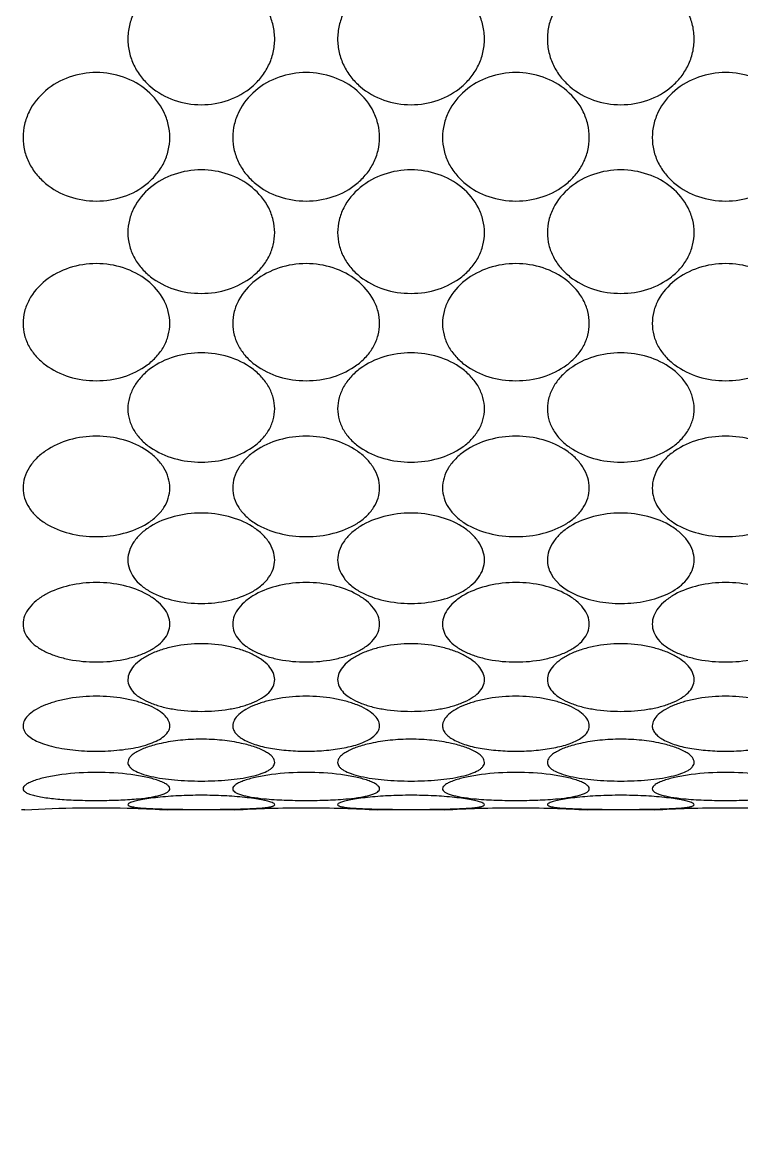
# Model space of a CAD drawing. Header units: inches. Extents: x 50354 to 53215, y -7830 to -6529.
# Drawn here: x 52530.448 to 52530.826, y -6815.74 to -6815.154 of the extents above; entities that cross this region are included whole.
import ezdxf

# ---------------------------------------------------------------- set-up
doc = ezdxf.new("R2010")
doc.units = ezdxf.units.IN
doc.header["$MEASUREMENT"] = 0
doc.layers.add('A-ST-02 HATCH', color=7, linetype='Continuous')
doc.layers.add('XR_ID 1F_FUR$0$A-SANI-FIX', color=134, linetype='Continuous')

# ---------------------------------------------------------------- blocks, each defined once
blk = doc.blocks.new('XR_ID 1F_FUR$0$XR_1F FURN$0$A$C698E198A')
at = {"linetype": 'Continuous'}
for p, q in [((-12.998, -34.435), (-13, -34.46)), ((-13, -34.46), (-13, -35.3)), ((-13, -35.3), (-12.998, -35.325)), ((-12.998, -37.235), (-13, -37.26)), ((-13, -37.26), (-13, -38.1)), ((-13, -38.1), (-12.998, -38.125)), ((-12.998, -40.035), (-13, -40.06)), ((-13, -40.06), (-13, -40.9)), ((-13, -40.9), (-12.998, -40.925)), ((-12.998, -42.835), (-13, -42.86)), ((-13, -42.86), (-13, -42.88))]:
    blk.add_line(p, q, dxfattribs=at)
for centre, radius, start, end in [((-28.273, -33.48), 15.304, 358.1361, 1.8696), ((-28.314, -33.479), 15.345, 356.4273, 358.1366), ((-28.325, -36.282), 15.357, 1.8698, 3.572), ((-28.273, -36.28), 15.304, 358.1361, 1.8696), ((-28.314, -36.279), 15.345, 356.4273, 358.1366), ((-28.325, -39.082), 15.357, 1.8698, 3.572), ((-28.273, -39.08), 15.304, 358.1361, 1.8696), ((-28.314, -39.079), 15.345, 356.4273, 358.1366), ((-28.325, -41.882), 15.357, 1.8698, 3.572), ((-28.28, -41.88), 15.311, 356.4244, 1.8692)]:
    blk.add_arc(centre, radius, start, end, dxfattribs=at)
for points, knots in [([(-11.876, -32.5), (-11.85, -32.5), (-11.792, -32.518), (-11.718, -32.583), (-11.65, -32.68), (-11.591, -32.806), (-11.543, -32.954), (-11.494, -33.18), (-11.471, -33.48), (-11.494, -33.78), (-11.543, -34.006), (-11.591, -34.154), (-11.65, -34.28), (-11.718, -34.377), (-11.792, -34.442), (-11.85, -34.46), (-11.876, -34.46)], [0, 0, 0, 0, 0.034965, 0.077478, 0.129946, 0.191999, 0.262052, 0.338123, 0.499998, 0.661873, 0.737945, 0.808, 0.870054, 0.922523, 0.965035, 1, 1, 1, 1]), ([(-10.517, -34.46), (-10.553, -34.46), (-10.629, -34.445), (-10.731, -34.381), (-10.819, -34.282), (-10.893, -34.156), (-10.95, -34.006), (-11.007, -33.781), (-11.033, -33.48), (-11.007, -33.179), (-10.95, -32.954), (-10.893, -32.804), (-10.819, -32.678), (-10.731, -32.579), (-10.629, -32.515), (-10.553, -32.5), (-10.517, -32.5)], [0, 0, 0, 0, 0.045372, 0.093928, 0.148271, 0.20922, 0.276239, 0.348114, 0.500002, 0.65189, 0.723764, 0.790783, 0.851731, 0.906073, 0.954628, 1, 1, 1, 1]), ([(-10.517, -32.5), (-10.48, -32.5), (-10.402, -32.516), (-10.295, -32.579), (-10.199, -32.677), (-10.084, -32.852), (-9.987, -33.123), (-9.948, -33.479), (-9.987, -33.836), (-10.083, -34.108), (-10.198, -34.283), (-10.295, -34.381), (-10.402, -34.444), (-10.48, -34.46), (-10.517, -34.46)], [0, 0, 0, 0, 0.045325, 0.094979, 0.15068, 0.212543, 0.350671, 0.499755, 0.648875, 0.787118, 0.849076, 0.904873, 0.954631, 1, 1, 1, 1]), ([(-8.699, -34.46), (-8.744, -34.46), (-8.838, -34.446), (-8.967, -34.383), (-9.082, -34.285), (-9.213, -34.112), (-9.321, -33.838), (-9.363, -33.48), (-9.321, -33.122), (-9.213, -32.848), (-9.082, -32.675), (-8.967, -32.577), (-8.838, -32.514), (-8.744, -32.5), (-8.699, -32.5)], [0, 0, 0, 0, 0.053016, 0.107462, 0.164933, 0.226177, 0.358763, 0.499998, 0.641234, 0.773822, 0.835067, 0.892538, 0.946984, 1, 1, 1, 1]), ([(-8.699, -32.5), (-8.652, -32.5), (-8.557, -32.515), (-8.423, -32.577), (-8.302, -32.674), (-8.16, -32.847), (-8.039, -33.119), (-7.991, -33.48), (-8.039, -33.841), (-8.16, -34.113), (-8.302, -34.286), (-8.423, -34.383), (-8.557, -34.445), (-8.652, -34.46), (-8.699, -34.46)], [0, 0, 0, 0, 0.05273, 0.107892, 0.166442, 0.228535, 0.360979, 0.499998, 0.639018, 0.771464, 0.833558, 0.892108, 0.947271, 1, 1, 1, 1]), ([(-6.5, -34.46), (-6.553, -34.46), (-6.661, -34.446), (-6.812, -34.385), (-6.947, -34.287), (-7.101, -34.116), (-7.232, -33.843), (-7.283, -33.48), (-7.232, -33.117), (-7.101, -32.844), (-6.947, -32.673), (-6.812, -32.575), (-6.661, -32.514), (-6.553, -32.5), (-6.5, -32.5)], [0, 0, 0, 0, 0.05807, 0.116648, 0.176553, 0.238282, 0.366741, 0.499998, 0.633256, 0.761717, 0.823447, 0.883352, 0.94193, 1, 1, 1, 1]), ([(-6.5, -32.5), (-6.446, -32.5), (-6.338, -32.514), (-6.129, -32.597), (-5.906, -32.793), (-5.74, -33.115), (-5.683, -33.48), (-5.74, -33.845), (-5.906, -34.167), (-6.129, -34.363), (-6.338, -34.446), (-6.446, -34.46), (-6.5, -34.46)], [0, 0, 0, 0, 0.057826, 0.116908, 0.239465, 0.368128, 0.499999, 0.631869, 0.760534, 0.883092, 0.942174, 1, 1, 1, 1]), ([(-4.017, -34.46), (-4.076, -34.46), (-4.193, -34.446), (-4.36, -34.385), (-4.509, -34.288), (-4.68, -34.119), (-4.827, -33.847), (-4.886, -33.48), (-4.827, -33.113), (-4.68, -32.841), (-4.509, -32.672), (-4.36, -32.575), (-4.193, -32.514), (-4.076, -32.5), (-4.017, -32.5)], [0, 0, 0, 0, 0.06109, 0.122284, 0.183848, 0.246049, 0.372017, 0.500002, 0.627987, 0.753954, 0.816155, 0.877717, 0.93891, 1, 1, 1, 1]), ([(-4.017, -32.5), (-3.959, -32.5), (-3.84, -32.514), (-3.615, -32.595), (-3.373, -32.788), (-3.191, -33.112), (-3.128, -33.48), (-3.191, -33.848), (-3.373, -34.172), (-3.615, -34.365), (-3.84, -34.446), (-3.959, -34.46), (-4.017, -34.46)], [0, 0, 0, 0, 0.060936, 0.122432, 0.246563, 0.37277, 0.500002, 0.627234, 0.753441, 0.87757, 0.939065, 1, 1, 1, 1]), ([(-12.605, -32.657), (-12.587, -32.71), (-12.556, -32.83), (-12.51, -33.104), (-12.489, -33.48), (-12.51, -33.856), (-12.556, -34.13), (-12.587, -34.25), (-12.605, -34.303)], [0, 0, 0, 0, 0.100368, 0.222072, 0.499986, 0.777907, 0.899621, 1, 1, 1, 1]), ([(-12.06, -34.315), (-12.09, -34.261), (-12.139, -34.134), (-12.185, -33.923), (-12.211, -33.684), (-12.218, -33.433), (-12.204, -33.184), (-12.17, -32.954), (-12.117, -32.756), (-12.062, -32.641), (-12.029, -32.596)], [0, 0, 0, 0, 0.10395, 0.228487, 0.366625, 0.510839, 0.653655, 0.787569, 0.905128, 1, 1, 1, 1]), ([(-12.849, -34.042), (-12.858, -33.952), (-12.869, -33.765), (-12.875, -33.481), (-12.869, -33.196), (-12.858, -33.009), (-12.849, -32.919)], [0, 0, 0, 0, 0.239734, 0.499899, 0.760114, 1, 1, 1, 1]), ([(-12.968, -34.029), (-12.966, -34.011), (-12.962, -33.979), (-12.954, -33.942), (-12.947, -33.92), (-12.941, -33.908), (-12.934, -33.9), (-12.929, -33.9)], [0, 0, 0, 0, 0.401908, 0.701539, 0.811757, 0.896092, 1, 1, 1, 1]), ([(-12.929, -33.9), (-12.923, -33.9), (-12.911, -33.913), (-12.905, -33.927), (-12.901, -33.936)], [0, 0, 0, 0, 0.347255, 1, 1, 1, 1]), ([(-12.55, -34.206), (-12.541, -34.163), (-12.52, -34.086), (-12.483, -33.999), (-12.448, -33.947), (-12.422, -33.921), (-12.394, -33.904), (-12.373, -33.9), (-12.364, -33.9)], [0, 0, 0, 0, 0.349245, 0.630114, 0.743606, 0.840326, 0.923707, 1, 1, 1, 1]), ([(-12.364, -33.9), (-12.352, -33.9), (-12.325, -33.907), (-12.288, -33.932), (-12.253, -33.971), (-12.205, -34.047), (-12.153, -34.171), (-12.123, -34.281), (-12.11, -34.342)], [0, 0, 0, 0, 0.068375, 0.148578, 0.246055, 0.362615, 0.650483, 1, 1, 1, 1]), ([(-11.258, -35.86), (-11.289, -35.86), (-11.355, -35.844), (-11.441, -35.779), (-11.514, -35.681), (-11.575, -35.554), (-11.623, -35.406), (-11.67, -35.18), (-11.691, -34.88), (-11.67, -34.58), (-11.623, -34.354), (-11.575, -34.206), (-11.514, -34.079), (-11.441, -33.981), (-11.355, -33.916), (-11.289, -33.9), (-11.258, -33.9)], [0, 0, 0, 0, 0.040443, 0.085413, 0.13809, 0.199102, 0.267542, 0.341798, 0.500002, 0.658205, 0.73246, 0.800899, 0.86191, 0.914587, 0.959557, 1, 1, 1, 1]), ([(-11.258, -33.9), (-11.227, -33.9), (-11.158, -33.917), (-11.067, -33.981), (-10.984, -34.079), (-10.913, -34.205), (-10.855, -34.354), (-10.797, -34.579), (-10.768, -34.88), (-10.797, -35.181), (-10.855, -35.406), (-10.913, -35.555), (-10.984, -35.681), (-11.067, -35.779), (-11.158, -35.843), (-11.227, -35.86), (-11.258, -35.86)], [0, 0, 0, 0, 0.040538, 0.086791, 0.140875, 0.202752, 0.271258, 0.3448, 0.500002, 0.655203, 0.728744, 0.797249, 0.859124, 0.913209, 0.959461, 1, 1, 1, 1]), ([(-9.837, -35.816), (-9.994, -35.736), (-10.129, -35.512), (-10.205, -35.24), (-10.242, -35.024), (-10.247, -34.747), (-10.192, -34.43), (-10.092, -34.194), (-9.978, -34.046), (-9.882, -33.964), (-9.775, -33.912), (-9.698, -33.9), (-9.661, -33.9)], [0, 0, 0, 0, 0.230958, 0.299885, 0.371245, 0.516696, 0.658511, 0.788136, 0.846652, 0.900706, 0.951217, 1, 1, 1, 1]), ([(-9.661, -33.9), (-9.619, -33.9), (-9.532, -33.915), (-9.411, -33.978), (-9.301, -34.076), (-9.172, -34.249), (-9.063, -34.521), (-9.019, -34.88), (-9.063, -35.239), (-9.172, -35.511), (-9.301, -35.684), (-9.411, -35.782), (-9.532, -35.845), (-9.619, -35.86), (-9.661, -35.86)], [0, 0, 0, 0, 0.049365, 0.101995, 0.159209, 0.221173, 0.356257, 0.500001, 0.643746, 0.778828, 0.840791, 0.898004, 0.950635, 1, 1, 1, 1]), ([(-7.641, -35.86), (-7.691, -35.86), (-7.792, -35.846), (-7.933, -35.784), (-8.059, -35.686), (-8.202, -35.514), (-8.322, -35.241), (-8.369, -34.88), (-8.322, -34.519), (-8.202, -34.246), (-8.059, -34.074), (-7.933, -33.976), (-7.792, -33.914), (-7.691, -33.9), (-7.641, -33.9)], [0, 0, 0, 0, 0.055824, 0.112542, 0.171326, 0.232805, 0.363103, 0.500001, 0.6369, 0.767196, 0.828674, 0.887458, 0.944176, 1, 1, 1, 1]), ([(-7.641, -33.9), (-7.591, -33.9), (-7.489, -33.915), (-7.344, -33.976), (-7.212, -34.073), (-7.059, -34.245), (-6.928, -34.517), (-6.875, -34.88), (-6.928, -35.243), (-7.059, -35.515), (-7.212, -35.687), (-7.344, -35.784), (-7.489, -35.845), (-7.591, -35.86), (-7.641, -35.86)], [0, 0, 0, 0, 0.055502, 0.11278, 0.172484, 0.234728, 0.364992, 0.500001, 0.63501, 0.765272, 0.827515, 0.887219, 0.944497, 1, 1, 1, 1]), ([(-5.288, -35.86), (-5.344, -35.86), (-5.457, -35.846), (-5.616, -35.785), (-5.76, -35.688), (-5.923, -35.518), (-6.063, -35.245), (-6.118, -34.88), (-6.063, -34.515), (-5.923, -34.242), (-5.76, -34.072), (-5.616, -33.975), (-5.457, -33.914), (-5.344, -33.9), (-5.288, -33.9)], [0, 0, 0, 0, 0.059816, 0.11987, 0.180701, 0.242673, 0.369706, 0.500001, 0.630296, 0.757328, 0.819299, 0.880129, 0.940184, 1, 1, 1, 1]), ([(-5.288, -33.9), (-5.231, -33.9), (-5.117, -33.914), (-4.899, -33.996), (-4.665, -34.19), (-4.49, -34.513), (-4.43, -34.88), (-4.49, -35.247), (-4.665, -35.57), (-4.899, -35.764), (-5.117, -35.846), (-5.231, -35.86), (-5.288, -35.86)], [0, 0, 0, 0, 0.059605, 0.120053, 0.243502, 0.370771, 0.500001, 0.629231, 0.756498, 0.879946, 0.940395, 1, 1, 1, 1]), ([(-2.703, -35.86), (-2.763, -35.86), (-2.884, -35.846), (-3.055, -35.785), (-3.21, -35.689), (-3.385, -35.52), (-3.538, -35.248), (-3.6, -34.88), (-3.538, -34.512), (-3.385, -34.24), (-3.21, -34.071), (-3.055, -33.975), (-2.884, -33.914), (-2.763, -33.9), (-2.703, -33.9)], [0, 0, 0, 0, 0.061998, 0.123968, 0.186064, 0.248436, 0.373682, 0.500001, 0.62632, 0.751564, 0.813936, 0.876031, 0.938002, 1, 1, 1, 1]), ([(-2.703, -33.9), (-2.643, -33.9), (-2.521, -33.914), (-2.291, -33.995), (-2.043, -34.187), (-1.856, -34.511), (-1.792, -34.88), (-1.856, -35.249), (-2.043, -35.573), (-2.291, -35.765), (-2.521, -35.846), (-2.643, -35.86), (-2.703, -35.86)], [0, 0, 0, 0, 0.061912, 0.124103, 0.248654, 0.374125, 0.500001, 0.625877, 0.751347, 0.875896, 0.938087, 1, 1, 1, 1]), ([(-12.987, -34.381), (-12.985, -34.315), (-12.981, -34.198), (-12.974, -34.081), (-12.968, -34.029)], [0, 0, 0, 0, 0.560169, 1, 1, 1, 1]), ([(-12.901, -33.936), (-12.894, -33.955), (-12.88, -34.001), (-12.863, -34.082), (-12.846, -34.184), (-12.826, -34.35), (-12.808, -34.584), (-12.801, -34.88), (-12.808, -35.176), (-12.826, -35.41), (-12.846, -35.576), (-12.863, -35.678), (-12.88, -35.759), (-12.894, -35.805), (-12.901, -35.824)], [0, 0, 0, 0, 0.031746, 0.075753, 0.130448, 0.194012, 0.34024, 0.500003, 0.659766, 0.805992, 0.869554, 0.924248, 0.968254, 1, 1, 1, 1]), ([(-12.716, -34.46), (-12.724, -34.46), (-12.742, -34.453), (-12.763, -34.428), (-12.782, -34.392), (-12.799, -34.342), (-12.814, -34.281), (-12.834, -34.18), (-12.843, -34.099), (-12.849, -34.042)], [0, 0, 0, 0, 0.051938, 0.118849, 0.208602, 0.323036, 0.461504, 0.622134, 1, 1, 1, 1]), ([(-12.551, -35.554), (-12.574, -35.451), (-12.604, -35.226), (-12.618, -34.88), (-12.604, -34.534), (-12.574, -34.309), (-12.55, -34.206)], [0, 0, 0, 0, 0.23461, 0.500046, 0.765459, 1, 1, 1, 1]), ([(-12.605, -34.303), (-12.613, -34.325), (-12.628, -34.366), (-12.656, -34.416), (-12.683, -34.449), (-12.706, -34.46), (-12.716, -34.46)], [0, 0, 0, 0, 0.360851, 0.644967, 0.852372, 1, 1, 1, 1]), ([(-12.11, -34.342), (-12.091, -34.427), (-12.064, -34.606), (-12.05, -34.88), (-12.064, -35.154), (-12.091, -35.333), (-12.11, -35.418)], [0, 0, 0, 0, 0.241927, 0.499987, 0.758053, 1, 1, 1, 1]), ([(-11.876, -34.46), (-11.893, -34.46), (-11.929, -34.453), (-11.978, -34.423), (-12.023, -34.375), (-12.048, -34.337), (-12.06, -34.315)], [0, 0, 0, 0, 0.208603, 0.43564, 0.69689, 1, 1, 1, 1]), ([(-12.987, -35.378), (-12.991, -35.212), (-12.993, -34.879), (-12.991, -34.547), (-12.987, -34.381)], [0, 0, 0, 0, 0.500087, 1, 1, 1, 1]), ([(-12.968, -35.731), (-12.974, -35.679), (-12.981, -35.562), (-12.985, -35.444), (-12.987, -35.378)], [0, 0, 0, 0, 0.43969, 1, 1, 1, 1]), ([(-12.849, -35.719), (-12.844, -35.662), (-12.834, -35.581), (-12.815, -35.479), (-12.799, -35.418), (-12.782, -35.369), (-12.763, -35.332), (-12.742, -35.307), (-12.724, -35.3), (-12.716, -35.3)], [0, 0, 0, 0, 0.377864, 0.538515, 0.677008, 0.791463, 0.881221, 0.94811, 1, 1, 1, 1]), ([(-12.716, -35.3), (-12.706, -35.3), (-12.683, -35.311), (-12.656, -35.344), (-12.628, -35.394), (-12.613, -35.435), (-12.605, -35.457)], [0, 0, 0, 0, 0.147642, 0.355049, 0.63916, 1, 1, 1, 1]), ([(-12.06, -37.115), (-12.09, -37.061), (-12.139, -36.934), (-12.185, -36.723), (-12.211, -36.484), (-12.218, -36.233), (-12.204, -35.984), (-12.17, -35.754), (-12.117, -35.556), (-12.062, -35.441), (-12.029, -35.396)], [0, 0, 0, 0, 0.10395, 0.228487, 0.366625, 0.510839, 0.653655, 0.787569, 0.905128, 1, 1, 1, 1]), ([(-12.029, -35.396), (-12.009, -35.369), (-11.975, -35.332), (-11.918, -35.305), (-11.89, -35.3), (-11.876, -35.3)], [0, 0, 0, 0, 0.546591, 0.779569, 1, 1, 1, 1]), ([(-11.876, -35.3), (-11.85, -35.3), (-11.792, -35.318), (-11.718, -35.383), (-11.65, -35.48), (-11.591, -35.606), (-11.543, -35.754), (-11.494, -35.98), (-11.471, -36.28), (-11.494, -36.58), (-11.543, -36.806), (-11.591, -36.954), (-11.65, -37.08), (-11.718, -37.177), (-11.792, -37.242), (-11.85, -37.26), (-11.876, -37.26)], [0, 0, 0, 0, 0.034965, 0.077478, 0.129946, 0.191999, 0.262052, 0.338123, 0.499998, 0.661873, 0.737945, 0.808, 0.870054, 0.922523, 0.965035, 1, 1, 1, 1]), ([(-10.517, -37.26), (-10.553, -37.26), (-10.629, -37.245), (-10.731, -37.181), (-10.819, -37.082), (-10.893, -36.956), (-10.95, -36.806), (-11.007, -36.581), (-11.033, -36.28), (-11.007, -35.979), (-10.95, -35.754), (-10.893, -35.604), (-10.819, -35.478), (-10.731, -35.379), (-10.629, -35.315), (-10.553, -35.3), (-10.517, -35.3)], [0, 0, 0, 0, 0.045372, 0.093928, 0.148271, 0.20922, 0.276239, 0.348114, 0.500002, 0.65189, 0.723764, 0.790783, 0.851731, 0.906073, 0.954628, 1, 1, 1, 1]), ([(-10.517, -35.3), (-10.48, -35.3), (-10.402, -35.316), (-10.295, -35.379), (-10.199, -35.477), (-10.084, -35.652), (-9.987, -35.923), (-9.948, -36.279), (-9.987, -36.636), (-10.083, -36.908), (-10.198, -37.083), (-10.295, -37.181), (-10.402, -37.244), (-10.48, -37.26), (-10.517, -37.26)], [0, 0, 0, 0, 0.045325, 0.094979, 0.15068, 0.212543, 0.350671, 0.499755, 0.648875, 0.787118, 0.849076, 0.904873, 0.954631, 1, 1, 1, 1]), ([(-8.699, -37.26), (-8.744, -37.26), (-8.838, -37.246), (-8.967, -37.183), (-9.082, -37.085), (-9.213, -36.912), (-9.321, -36.638), (-9.363, -36.28), (-9.321, -35.922), (-9.213, -35.648), (-9.082, -35.475), (-8.967, -35.377), (-8.838, -35.314), (-8.744, -35.3), (-8.699, -35.3)], [0, 0, 0, 0, 0.053016, 0.107462, 0.164933, 0.226177, 0.358763, 0.499998, 0.641234, 0.773822, 0.835067, 0.892538, 0.946984, 1, 1, 1, 1]), ([(-8.699, -35.3), (-8.652, -35.3), (-8.557, -35.315), (-8.423, -35.377), (-8.302, -35.474), (-8.16, -35.647), (-8.039, -35.919), (-7.991, -36.28), (-8.039, -36.641), (-8.16, -36.913), (-8.302, -37.086), (-8.423, -37.183), (-8.557, -37.245), (-8.652, -37.26), (-8.699, -37.26)], [0, 0, 0, 0, 0.05273, 0.107892, 0.166442, 0.228535, 0.360979, 0.499998, 0.639018, 0.771464, 0.833558, 0.892108, 0.947271, 1, 1, 1, 1]), ([(-6.5, -37.26), (-6.553, -37.26), (-6.661, -37.246), (-6.812, -37.185), (-6.947, -37.087), (-7.101, -36.916), (-7.232, -36.643), (-7.283, -36.28), (-7.232, -35.917), (-7.101, -35.644), (-6.947, -35.473), (-6.812, -35.375), (-6.661, -35.314), (-6.553, -35.3), (-6.5, -35.3)], [0, 0, 0, 0, 0.05807, 0.116648, 0.176553, 0.238282, 0.366741, 0.499998, 0.633256, 0.761717, 0.823447, 0.883352, 0.94193, 1, 1, 1, 1]), ([(-6.5, -35.3), (-6.446, -35.3), (-6.338, -35.314), (-6.129, -35.397), (-5.906, -35.593), (-5.74, -35.915), (-5.683, -36.28), (-5.74, -36.645), (-5.906, -36.967), (-6.129, -37.163), (-6.338, -37.246), (-6.446, -37.26), (-6.5, -37.26)], [0, 0, 0, 0, 0.057826, 0.116908, 0.239465, 0.368128, 0.499999, 0.631869, 0.760534, 0.883092, 0.942174, 1, 1, 1, 1]), ([(-4.017, -37.26), (-4.076, -37.26), (-4.193, -37.246), (-4.36, -37.185), (-4.509, -37.088), (-4.68, -36.919), (-4.827, -36.647), (-4.886, -36.28), (-4.827, -35.913), (-4.68, -35.641), (-4.509, -35.472), (-4.36, -35.375), (-4.193, -35.314), (-4.076, -35.3), (-4.017, -35.3)], [0, 0, 0, 0, 0.06109, 0.122284, 0.183848, 0.246049, 0.372017, 0.500002, 0.627987, 0.753954, 0.816155, 0.877717, 0.93891, 1, 1, 1, 1]), ([(-4.017, -35.3), (-3.959, -35.3), (-3.84, -35.314), (-3.615, -35.395), (-3.373, -35.588), (-3.191, -35.912), (-3.128, -36.28), (-3.191, -36.648), (-3.373, -36.972), (-3.615, -37.165), (-3.84, -37.246), (-3.959, -37.26), (-4.017, -37.26)], [0, 0, 0, 0, 0.060936, 0.122432, 0.246563, 0.37277, 0.500002, 0.627234, 0.753441, 0.87757, 0.939065, 1, 1, 1, 1]), ([(-12.605, -35.457), (-12.587, -35.51), (-12.556, -35.63), (-12.51, -35.904), (-12.489, -36.28), (-12.51, -36.656), (-12.556, -36.93), (-12.587, -37.05), (-12.605, -37.103)], [0, 0, 0, 0, 0.100368, 0.222072, 0.499986, 0.777907, 0.899621, 1, 1, 1, 1]), ([(-12.11, -35.418), (-12.123, -35.479), (-12.153, -35.589), (-12.205, -35.713), (-12.253, -35.789), (-12.288, -35.828), (-12.325, -35.853), (-12.352, -35.86), (-12.364, -35.86)], [0, 0, 0, 0, 0.349516, 0.637392, 0.753955, 0.851433, 0.931632, 1, 1, 1, 1]), ([(-12.364, -35.86), (-12.373, -35.86), (-12.394, -35.856), (-12.422, -35.839), (-12.448, -35.813), (-12.483, -35.761), (-12.52, -35.674), (-12.541, -35.597), (-12.551, -35.554)], [0, 0, 0, 0, 0.076266, 0.159626, 0.256338, 0.369832, 0.650724, 1, 1, 1, 1]), ([(-12.929, -35.86), (-12.934, -35.86), (-12.941, -35.852), (-12.947, -35.84), (-12.954, -35.818), (-12.961, -35.781), (-12.966, -35.749), (-12.968, -35.731)], [0, 0, 0, 0, 0.10394, 0.188277, 0.298492, 0.598106, 1, 1, 1, 1]), ([(-12.901, -35.824), (-12.905, -35.833), (-12.911, -35.847), (-12.923, -35.86), (-12.929, -35.86)], [0, 0, 0, 0, 0.65274, 1, 1, 1, 1]), ([(-12.849, -36.842), (-12.858, -36.752), (-12.869, -36.565), (-12.875, -36.281), (-12.869, -35.996), (-12.858, -35.809), (-12.849, -35.719)], [0, 0, 0, 0, 0.239734, 0.499899, 0.760114, 1, 1, 1, 1]), ([(-9.661, -35.86), (-9.691, -35.86), (-9.752, -35.852), (-9.809, -35.83), (-9.837, -35.816)], [0, 0, 0, 0, 0.494586, 1, 1, 1, 1]), ([(-12.968, -36.829), (-12.966, -36.811), (-12.962, -36.779), (-12.954, -36.742), (-12.947, -36.72), (-12.941, -36.708), (-12.934, -36.7), (-12.929, -36.7)], [0, 0, 0, 0, 0.401908, 0.701539, 0.811757, 0.896092, 1, 1, 1, 1]), ([(-12.929, -36.7), (-12.923, -36.7), (-12.911, -36.713), (-12.905, -36.727), (-12.901, -36.736)], [0, 0, 0, 0, 0.347255, 1, 1, 1, 1]), ([(-12.55, -37.006), (-12.541, -36.963), (-12.52, -36.886), (-12.483, -36.799), (-12.448, -36.747), (-12.422, -36.721), (-12.394, -36.704), (-12.373, -36.7), (-12.364, -36.7)], [0, 0, 0, 0, 0.349245, 0.630114, 0.743606, 0.840326, 0.923707, 1, 1, 1, 1]), ([(-12.364, -36.7), (-12.352, -36.7), (-12.325, -36.707), (-12.288, -36.732), (-12.253, -36.771), (-12.205, -36.847), (-12.153, -36.971), (-12.123, -37.081), (-12.11, -37.142)], [0, 0, 0, 0, 0.068375, 0.148578, 0.246055, 0.362615, 0.650483, 1, 1, 1, 1]), ([(-11.258, -38.66), (-11.289, -38.66), (-11.355, -38.644), (-11.441, -38.579), (-11.514, -38.481), (-11.575, -38.354), (-11.623, -38.206), (-11.67, -37.98), (-11.691, -37.68), (-11.67, -37.38), (-11.623, -37.154), (-11.575, -37.006), (-11.514, -36.879), (-11.441, -36.781), (-11.355, -36.716), (-11.289, -36.7), (-11.258, -36.7)], [0, 0, 0, 0, 0.040443, 0.085413, 0.13809, 0.199102, 0.267542, 0.341798, 0.500002, 0.658205, 0.73246, 0.800899, 0.86191, 0.914587, 0.959557, 1, 1, 1, 1]), ([(-11.258, -36.7), (-11.227, -36.7), (-11.158, -36.717), (-11.067, -36.781), (-10.984, -36.879), (-10.913, -37.005), (-10.855, -37.154), (-10.797, -37.379), (-10.768, -37.68), (-10.797, -37.981), (-10.855, -38.206), (-10.913, -38.355), (-10.984, -38.481), (-11.067, -38.579), (-11.158, -38.643), (-11.227, -38.66), (-11.258, -38.66)], [0, 0, 0, 0, 0.040538, 0.086791, 0.140875, 0.202752, 0.271258, 0.3448, 0.500002, 0.655203, 0.728744, 0.797249, 0.859124, 0.913209, 0.959461, 1, 1, 1, 1]), ([(-9.661, -38.66), (-9.702, -38.66), (-9.787, -38.645), (-9.903, -38.582), (-10.005, -38.484), (-10.123, -38.309), (-10.217, -38.036), (-10.254, -37.68), (-10.217, -37.324), (-10.123, -37.051), (-10.005, -36.876), (-9.903, -36.778), (-9.787, -36.715), (-9.702, -36.7), (-9.661, -36.7)], [0, 0, 0, 0, 0.049573, 0.101307, 0.157294, 0.218355, 0.353731, 0.500001, 0.646272, 0.781646, 0.842706, 0.898693, 0.950427, 1, 1, 1, 1]), ([(-9.661, -36.7), (-9.619, -36.7), (-9.532, -36.715), (-9.411, -36.778), (-9.301, -36.876), (-9.172, -37.049), (-9.063, -37.321), (-9.019, -37.68), (-9.063, -38.039), (-9.172, -38.311), (-9.301, -38.484), (-9.411, -38.582), (-9.532, -38.645), (-9.619, -38.66), (-9.661, -38.66)], [0, 0, 0, 0, 0.049365, 0.101995, 0.159209, 0.221173, 0.356257, 0.500001, 0.643746, 0.778828, 0.840791, 0.898004, 0.950635, 1, 1, 1, 1]), ([(-7.641, -38.66), (-7.691, -38.66), (-7.792, -38.646), (-7.933, -38.584), (-8.059, -38.486), (-8.202, -38.314), (-8.322, -38.041), (-8.369, -37.68), (-8.322, -37.319), (-8.202, -37.046), (-8.059, -36.874), (-7.933, -36.776), (-7.792, -36.714), (-7.691, -36.7), (-7.641, -36.7)], [0, 0, 0, 0, 0.055824, 0.112542, 0.171326, 0.232805, 0.363103, 0.500001, 0.6369, 0.767196, 0.828674, 0.887458, 0.944176, 1, 1, 1, 1]), ([(-7.641, -36.7), (-7.591, -36.7), (-7.489, -36.715), (-7.344, -36.776), (-7.212, -36.873), (-7.059, -37.045), (-6.928, -37.317), (-6.875, -37.68), (-6.928, -38.043), (-7.059, -38.315), (-7.212, -38.487), (-7.344, -38.584), (-7.489, -38.645), (-7.591, -38.66), (-7.641, -38.66)], [0, 0, 0, 0, 0.055502, 0.11278, 0.172484, 0.234728, 0.364992, 0.500001, 0.63501, 0.765272, 0.827515, 0.887219, 0.944497, 1, 1, 1, 1]), ([(-5.288, -38.66), (-5.344, -38.66), (-5.457, -38.646), (-5.616, -38.585), (-5.76, -38.488), (-5.923, -38.318), (-6.063, -38.045), (-6.118, -37.68), (-6.063, -37.315), (-5.923, -37.042), (-5.76, -36.872), (-5.616, -36.775), (-5.457, -36.714), (-5.344, -36.7), (-5.288, -36.7)], [0, 0, 0, 0, 0.059816, 0.11987, 0.180701, 0.242673, 0.369706, 0.500001, 0.630296, 0.757328, 0.819299, 0.880129, 0.940184, 1, 1, 1, 1]), ([(-5.288, -36.7), (-5.231, -36.7), (-5.117, -36.714), (-4.899, -36.796), (-4.665, -36.99), (-4.49, -37.313), (-4.43, -37.68), (-4.49, -38.047), (-4.665, -38.37), (-4.899, -38.564), (-5.117, -38.646), (-5.231, -38.66), (-5.288, -38.66)], [0, 0, 0, 0, 0.059605, 0.120053, 0.243502, 0.370771, 0.500001, 0.629231, 0.756498, 0.879946, 0.940395, 1, 1, 1, 1]), ([(-2.703, -38.66), (-2.763, -38.66), (-2.884, -38.646), (-3.055, -38.585), (-3.21, -38.489), (-3.385, -38.32), (-3.538, -38.048), (-3.6, -37.68), (-3.538, -37.312), (-3.385, -37.04), (-3.21, -36.871), (-3.055, -36.775), (-2.884, -36.714), (-2.763, -36.7), (-2.703, -36.7)], [0, 0, 0, 0, 0.061998, 0.123968, 0.186064, 0.248436, 0.373682, 0.500001, 0.62632, 0.751564, 0.813936, 0.876031, 0.938002, 1, 1, 1, 1]), ([(-2.703, -36.7), (-2.643, -36.7), (-2.521, -36.714), (-2.291, -36.795), (-2.043, -36.987), (-1.856, -37.311), (-1.792, -37.68), (-1.856, -38.049), (-2.043, -38.373), (-2.291, -38.565), (-2.521, -38.646), (-2.643, -38.66), (-2.703, -38.66)], [0, 0, 0, 0, 0.061912, 0.124103, 0.248654, 0.374125, 0.500001, 0.625877, 0.751347, 0.875896, 0.938087, 1, 1, 1, 1]), ([(-12.987, -37.181), (-12.985, -37.115), (-12.981, -36.998), (-12.974, -36.881), (-12.968, -36.829)], [0, 0, 0, 0, 0.560169, 1, 1, 1, 1]), ([(-12.901, -36.736), (-12.894, -36.755), (-12.88, -36.801), (-12.863, -36.882), (-12.846, -36.984), (-12.826, -37.15), (-12.808, -37.384), (-12.801, -37.68), (-12.808, -37.976), (-12.826, -38.21), (-12.846, -38.376), (-12.863, -38.478), (-12.88, -38.559), (-12.894, -38.605), (-12.901, -38.624)], [0, 0, 0, 0, 0.031746, 0.075753, 0.130448, 0.194012, 0.34024, 0.500003, 0.659766, 0.805992, 0.869554, 0.924248, 0.968254, 1, 1, 1, 1]), ([(-12.716, -37.26), (-12.724, -37.26), (-12.742, -37.253), (-12.763, -37.228), (-12.782, -37.192), (-12.799, -37.142), (-12.814, -37.081), (-12.834, -36.98), (-12.843, -36.899), (-12.849, -36.842)], [0, 0, 0, 0, 0.051938, 0.118849, 0.208602, 0.323036, 0.461504, 0.622134, 1, 1, 1, 1]), ([(-12.551, -38.354), (-12.574, -38.251), (-12.604, -38.026), (-12.618, -37.68), (-12.604, -37.334), (-12.574, -37.109), (-12.55, -37.006)], [0, 0, 0, 0, 0.23461, 0.500046, 0.765459, 1, 1, 1, 1]), ([(-12.987, -38.178), (-12.991, -38.012), (-12.993, -37.679), (-12.991, -37.347), (-12.987, -37.181)], [0, 0, 0, 0, 0.500087, 1, 1, 1, 1]), ([(-12.605, -37.103), (-12.613, -37.125), (-12.628, -37.166), (-12.656, -37.216), (-12.683, -37.249), (-12.706, -37.26), (-12.716, -37.26)], [0, 0, 0, 0, 0.360851, 0.644967, 0.852372, 1, 1, 1, 1]), ([(-12.11, -37.142), (-12.091, -37.227), (-12.064, -37.406), (-12.05, -37.68), (-12.064, -37.954), (-12.091, -38.133), (-12.11, -38.218)], [0, 0, 0, 0, 0.241927, 0.499987, 0.758053, 1, 1, 1, 1]), ([(-11.876, -37.26), (-11.893, -37.26), (-11.929, -37.253), (-11.978, -37.223), (-12.023, -37.175), (-12.048, -37.137), (-12.06, -37.115)], [0, 0, 0, 0, 0.208603, 0.43564, 0.69689, 1, 1, 1, 1]), ([(-12.968, -38.531), (-12.974, -38.479), (-12.981, -38.362), (-12.985, -38.244), (-12.987, -38.178)], [0, 0, 0, 0, 0.43969, 1, 1, 1, 1]), ([(-12.849, -38.519), (-12.844, -38.462), (-12.834, -38.381), (-12.815, -38.279), (-12.799, -38.218), (-12.782, -38.169), (-12.763, -38.132), (-12.742, -38.107), (-12.724, -38.1), (-12.716, -38.1)], [0, 0, 0, 0, 0.377864, 0.538515, 0.677008, 0.791463, 0.881221, 0.94811, 1, 1, 1, 1]), ([(-12.716, -38.1), (-12.706, -38.1), (-12.683, -38.111), (-12.656, -38.144), (-12.628, -38.194), (-12.613, -38.235), (-12.605, -38.257)], [0, 0, 0, 0, 0.147642, 0.355049, 0.63916, 1, 1, 1, 1]), ([(-12.11, -38.218), (-12.123, -38.279), (-12.153, -38.389), (-12.205, -38.513), (-12.253, -38.589), (-12.288, -38.628), (-12.325, -38.653), (-12.352, -38.66), (-12.364, -38.66)], [0, 0, 0, 0, 0.349516, 0.637392, 0.753955, 0.851433, 0.931632, 1, 1, 1, 1]), ([(-12.06, -39.915), (-12.09, -39.861), (-12.139, -39.734), (-12.185, -39.523), (-12.211, -39.284), (-12.218, -39.033), (-12.204, -38.784), (-12.17, -38.554), (-12.117, -38.356), (-12.062, -38.241), (-12.029, -38.196)], [0, 0, 0, 0, 0.10395, 0.228487, 0.366625, 0.510839, 0.653655, 0.787569, 0.905128, 1, 1, 1, 1]), ([(-12.029, -38.196), (-12.009, -38.169), (-11.975, -38.132), (-11.918, -38.105), (-11.89, -38.1), (-11.876, -38.1)], [0, 0, 0, 0, 0.546591, 0.779569, 1, 1, 1, 1]), ([(-11.876, -38.1), (-11.85, -38.1), (-11.792, -38.118), (-11.718, -38.183), (-11.65, -38.28), (-11.591, -38.406), (-11.543, -38.554), (-11.494, -38.78), (-11.471, -39.08), (-11.494, -39.38), (-11.543, -39.606), (-11.591, -39.754), (-11.65, -39.88), (-11.718, -39.977), (-11.792, -40.042), (-11.85, -40.06), (-11.876, -40.06)], [0, 0, 0, 0, 0.034965, 0.077478, 0.129946, 0.191999, 0.262052, 0.338123, 0.499998, 0.661873, 0.737945, 0.808, 0.870054, 0.922523, 0.965035, 1, 1, 1, 1]), ([(-10.517, -40.06), (-10.553, -40.06), (-10.629, -40.045), (-10.731, -39.981), (-10.819, -39.882), (-10.893, -39.756), (-10.95, -39.606), (-11.007, -39.381), (-11.033, -39.08), (-11.007, -38.779), (-10.95, -38.554), (-10.893, -38.404), (-10.819, -38.278), (-10.731, -38.179), (-10.629, -38.115), (-10.553, -38.1), (-10.517, -38.1)], [0, 0, 0, 0, 0.045372, 0.093928, 0.148271, 0.20922, 0.276239, 0.348114, 0.500002, 0.65189, 0.723764, 0.790783, 0.851731, 0.906073, 0.954628, 1, 1, 1, 1]), ([(-10.517, -38.1), (-10.48, -38.1), (-10.402, -38.116), (-10.295, -38.179), (-10.199, -38.277), (-10.084, -38.452), (-9.987, -38.723), (-9.948, -39.079), (-9.987, -39.436), (-10.083, -39.708), (-10.198, -39.883), (-10.295, -39.981), (-10.402, -40.044), (-10.48, -40.06), (-10.517, -40.06)], [0, 0, 0, 0, 0.045325, 0.094979, 0.15068, 0.212543, 0.350671, 0.499755, 0.648875, 0.787118, 0.849076, 0.904873, 0.954631, 1, 1, 1, 1]), ([(-8.699, -40.06), (-8.744, -40.06), (-8.838, -40.046), (-8.967, -39.983), (-9.082, -39.885), (-9.213, -39.712), (-9.321, -39.438), (-9.363, -39.08), (-9.321, -38.722), (-9.213, -38.448), (-9.082, -38.275), (-8.967, -38.177), (-8.838, -38.114), (-8.744, -38.1), (-8.699, -38.1)], [0, 0, 0, 0, 0.053016, 0.107462, 0.164933, 0.226177, 0.358763, 0.499998, 0.641234, 0.773822, 0.835067, 0.892538, 0.946984, 1, 1, 1, 1]), ([(-8.699, -38.1), (-8.652, -38.1), (-8.557, -38.115), (-8.423, -38.177), (-8.302, -38.274), (-8.16, -38.447), (-8.039, -38.719), (-7.991, -39.08), (-8.039, -39.441), (-8.16, -39.713), (-8.302, -39.886), (-8.423, -39.983), (-8.557, -40.045), (-8.652, -40.06), (-8.699, -40.06)], [0, 0, 0, 0, 0.05273, 0.107892, 0.166442, 0.228535, 0.360979, 0.499998, 0.639018, 0.771464, 0.833558, 0.892108, 0.947271, 1, 1, 1, 1]), ([(-6.5, -40.06), (-6.553, -40.06), (-6.661, -40.046), (-6.812, -39.985), (-6.947, -39.887), (-7.101, -39.716), (-7.232, -39.443), (-7.283, -39.08), (-7.232, -38.717), (-7.101, -38.444), (-6.947, -38.273), (-6.812, -38.175), (-6.661, -38.114), (-6.553, -38.1), (-6.5, -38.1)], [0, 0, 0, 0, 0.05807, 0.116648, 0.176553, 0.238282, 0.366741, 0.499998, 0.633256, 0.761717, 0.823447, 0.883352, 0.94193, 1, 1, 1, 1]), ([(-6.5, -38.1), (-6.446, -38.1), (-6.338, -38.114), (-6.129, -38.197), (-5.906, -38.393), (-5.74, -38.715), (-5.683, -39.08), (-5.74, -39.445), (-5.906, -39.767), (-6.129, -39.963), (-6.338, -40.046), (-6.446, -40.06), (-6.5, -40.06)], [0, 0, 0, 0, 0.057826, 0.116908, 0.239465, 0.368128, 0.499999, 0.631869, 0.760534, 0.883092, 0.942174, 1, 1, 1, 1]), ([(-4.017, -40.06), (-4.076, -40.06), (-4.193, -40.046), (-4.36, -39.985), (-4.509, -39.888), (-4.68, -39.719), (-4.827, -39.447), (-4.886, -39.08), (-4.827, -38.713), (-4.68, -38.441), (-4.509, -38.272), (-4.36, -38.175), (-4.193, -38.114), (-4.076, -38.1), (-4.017, -38.1)], [0, 0, 0, 0, 0.06109, 0.122284, 0.183848, 0.246049, 0.372017, 0.500002, 0.627987, 0.753954, 0.816155, 0.877717, 0.93891, 1, 1, 1, 1]), ([(-4.017, -38.1), (-3.959, -38.1), (-3.84, -38.114), (-3.615, -38.195), (-3.373, -38.388), (-3.191, -38.712), (-3.128, -39.08), (-3.191, -39.448), (-3.373, -39.772), (-3.615, -39.965), (-3.84, -40.046), (-3.959, -40.06), (-4.017, -40.06)], [0, 0, 0, 0, 0.060936, 0.122432, 0.246563, 0.37277, 0.500002, 0.627234, 0.753441, 0.87757, 0.939065, 1, 1, 1, 1]), ([(-12.605, -38.257), (-12.587, -38.31), (-12.556, -38.43), (-12.51, -38.704), (-12.489, -39.08), (-12.51, -39.456), (-12.556, -39.73), (-12.587, -39.85), (-12.605, -39.903)], [0, 0, 0, 0, 0.100368, 0.222072, 0.499986, 0.777907, 0.899621, 1, 1, 1, 1]), ([(-12.364, -38.66), (-12.373, -38.66), (-12.394, -38.656), (-12.422, -38.639), (-12.448, -38.613), (-12.483, -38.561), (-12.52, -38.474), (-12.541, -38.397), (-12.551, -38.354)], [0, 0, 0, 0, 0.076266, 0.159626, 0.256338, 0.369832, 0.650724, 1, 1, 1, 1]), ([(-12.849, -39.642), (-12.858, -39.552), (-12.869, -39.365), (-12.875, -39.081), (-12.869, -38.796), (-12.858, -38.609), (-12.849, -38.519)], [0, 0, 0, 0, 0.239734, 0.499899, 0.760114, 1, 1, 1, 1]), ([(-12.929, -38.66), (-12.934, -38.66), (-12.941, -38.652), (-12.947, -38.64), (-12.954, -38.618), (-12.961, -38.581), (-12.966, -38.549), (-12.968, -38.531)], [0, 0, 0, 0, 0.10394, 0.188277, 0.298492, 0.598106, 1, 1, 1, 1]), ([(-12.901, -38.624), (-12.905, -38.633), (-12.911, -38.647), (-12.923, -38.66), (-12.929, -38.66)], [0, 0, 0, 0, 0.65274, 1, 1, 1, 1]), ([(-12.968, -39.629), (-12.966, -39.611), (-12.962, -39.579), (-12.954, -39.542), (-12.947, -39.52), (-12.941, -39.508), (-12.934, -39.5), (-12.929, -39.5)], [0, 0, 0, 0, 0.401908, 0.701539, 0.811757, 0.896092, 1, 1, 1, 1]), ([(-12.929, -39.5), (-12.923, -39.5), (-12.911, -39.513), (-12.905, -39.527), (-12.901, -39.536)], [0, 0, 0, 0, 0.347255, 1, 1, 1, 1]), ([(-12.901, -39.536), (-12.894, -39.555), (-12.88, -39.601), (-12.863, -39.682), (-12.846, -39.784), (-12.826, -39.95), (-12.808, -40.184), (-12.801, -40.48), (-12.808, -40.776), (-12.826, -41.01), (-12.846, -41.176), (-12.863, -41.278), (-12.88, -41.359), (-12.894, -41.405), (-12.901, -41.424)], [0, 0, 0, 0, 0.031746, 0.075753, 0.130448, 0.194012, 0.34024, 0.500003, 0.659766, 0.805992, 0.869554, 0.924248, 0.968254, 1, 1, 1, 1]), ([(-12.55, -39.806), (-12.541, -39.763), (-12.52, -39.686), (-12.483, -39.599), (-12.448, -39.547), (-12.422, -39.521), (-12.394, -39.504), (-12.373, -39.5), (-12.364, -39.5)], [0, 0, 0, 0, 0.349245, 0.630114, 0.743606, 0.840326, 0.923707, 1, 1, 1, 1]), ([(-12.364, -39.5), (-12.352, -39.5), (-12.325, -39.507), (-12.288, -39.532), (-12.253, -39.571), (-12.205, -39.647), (-12.153, -39.771), (-12.123, -39.881), (-12.11, -39.942)], [0, 0, 0, 0, 0.068375, 0.148578, 0.246055, 0.362615, 0.650483, 1, 1, 1, 1]), ([(-11.258, -41.46), (-11.289, -41.46), (-11.355, -41.444), (-11.441, -41.379), (-11.514, -41.281), (-11.575, -41.154), (-11.623, -41.006), (-11.67, -40.78), (-11.691, -40.48), (-11.67, -40.18), (-11.623, -39.954), (-11.575, -39.806), (-11.514, -39.679), (-11.441, -39.581), (-11.355, -39.516), (-11.289, -39.5), (-11.258, -39.5)], [0, 0, 0, 0, 0.040443, 0.085413, 0.13809, 0.199102, 0.267542, 0.341798, 0.500002, 0.658205, 0.73246, 0.800899, 0.86191, 0.914587, 0.959557, 1, 1, 1, 1]), ([(-11.258, -39.5), (-11.227, -39.5), (-11.158, -39.517), (-11.067, -39.581), (-10.984, -39.679), (-10.913, -39.805), (-10.855, -39.954), (-10.797, -40.179), (-10.768, -40.48), (-10.797, -40.781), (-10.855, -41.006), (-10.913, -41.155), (-10.984, -41.281), (-11.067, -41.379), (-11.158, -41.443), (-11.227, -41.46), (-11.258, -41.46)], [0, 0, 0, 0, 0.040538, 0.086791, 0.140875, 0.202752, 0.271258, 0.3448, 0.500002, 0.655203, 0.728744, 0.797249, 0.859124, 0.913209, 0.959461, 1, 1, 1, 1]), ([(-9.661, -41.46), (-9.702, -41.46), (-9.787, -41.445), (-9.903, -41.382), (-10.005, -41.284), (-10.123, -41.109), (-10.217, -40.836), (-10.254, -40.48), (-10.217, -40.124), (-10.123, -39.851), (-10.005, -39.676), (-9.903, -39.578), (-9.787, -39.515), (-9.702, -39.5), (-9.661, -39.5)], [0, 0, 0, 0, 0.049573, 0.101307, 0.157294, 0.218355, 0.353731, 0.500001, 0.646272, 0.781646, 0.842706, 0.898693, 0.950427, 1, 1, 1, 1]), ([(-9.661, -39.5), (-9.619, -39.5), (-9.532, -39.515), (-9.411, -39.578), (-9.301, -39.676), (-9.172, -39.849), (-9.063, -40.121), (-9.019, -40.48), (-9.063, -40.839), (-9.172, -41.111), (-9.301, -41.284), (-9.411, -41.382), (-9.532, -41.445), (-9.619, -41.46), (-9.661, -41.46)], [0, 0, 0, 0, 0.049365, 0.101995, 0.159209, 0.221173, 0.356257, 0.500001, 0.643746, 0.778828, 0.840791, 0.898004, 0.950635, 1, 1, 1, 1]), ([(-7.641, -41.46), (-7.691, -41.46), (-7.792, -41.446), (-7.933, -41.384), (-8.059, -41.286), (-8.202, -41.114), (-8.322, -40.841), (-8.369, -40.48), (-8.322, -40.119), (-8.202, -39.846), (-8.059, -39.674), (-7.933, -39.576), (-7.792, -39.514), (-7.691, -39.5), (-7.641, -39.5)], [0, 0, 0, 0, 0.055824, 0.112542, 0.171326, 0.232805, 0.363103, 0.500001, 0.6369, 0.767196, 0.828674, 0.887458, 0.944176, 1, 1, 1, 1]), ([(-7.641, -39.5), (-7.591, -39.5), (-7.489, -39.515), (-7.344, -39.576), (-7.212, -39.673), (-7.059, -39.845), (-6.928, -40.117), (-6.875, -40.48), (-6.928, -40.843), (-7.059, -41.115), (-7.212, -41.287), (-7.344, -41.384), (-7.489, -41.445), (-7.591, -41.46), (-7.641, -41.46)], [0, 0, 0, 0, 0.055502, 0.11278, 0.172484, 0.234728, 0.364992, 0.500001, 0.63501, 0.765272, 0.827515, 0.887219, 0.944497, 1, 1, 1, 1]), ([(-5.288, -41.46), (-5.344, -41.46), (-5.457, -41.446), (-5.616, -41.385), (-5.76, -41.288), (-5.923, -41.118), (-6.063, -40.845), (-6.118, -40.48), (-6.063, -40.115), (-5.923, -39.842), (-5.76, -39.672), (-5.616, -39.575), (-5.457, -39.514), (-5.344, -39.5), (-5.288, -39.5)], [0, 0, 0, 0, 0.059816, 0.11987, 0.180701, 0.242673, 0.369706, 0.500001, 0.630296, 0.757328, 0.819299, 0.880129, 0.940184, 1, 1, 1, 1]), ([(-5.288, -39.5), (-5.231, -39.5), (-5.117, -39.514), (-4.899, -39.596), (-4.665, -39.79), (-4.49, -40.113), (-4.43, -40.48), (-4.49, -40.847), (-4.665, -41.17), (-4.899, -41.364), (-5.117, -41.446), (-5.231, -41.46), (-5.288, -41.46)], [0, 0, 0, 0, 0.059605, 0.120053, 0.243502, 0.370771, 0.500001, 0.629231, 0.756498, 0.879946, 0.940395, 1, 1, 1, 1]), ([(-2.703, -41.46), (-2.763, -41.46), (-2.884, -41.446), (-3.055, -41.385), (-3.21, -41.289), (-3.385, -41.12), (-3.538, -40.848), (-3.6, -40.48), (-3.538, -40.112), (-3.385, -39.84), (-3.21, -39.671), (-3.055, -39.575), (-2.884, -39.514), (-2.763, -39.5), (-2.703, -39.5)], [0, 0, 0, 0, 0.061998, 0.123968, 0.186064, 0.248436, 0.373682, 0.500001, 0.62632, 0.751564, 0.813936, 0.876031, 0.938002, 1, 1, 1, 1]), ([(-2.703, -39.5), (-2.643, -39.5), (-2.521, -39.514), (-2.291, -39.595), (-2.043, -39.787), (-1.856, -40.111), (-1.792, -40.48), (-1.856, -40.849), (-2.043, -41.173), (-2.291, -41.365), (-2.521, -41.446), (-2.643, -41.46), (-2.703, -41.46)], [0, 0, 0, 0, 0.061912, 0.124103, 0.248654, 0.374125, 0.500001, 0.625877, 0.751347, 0.875896, 0.938087, 1, 1, 1, 1]), ([(-12.987, -39.981), (-12.985, -39.915), (-12.981, -39.798), (-12.974, -39.681), (-12.968, -39.629)], [0, 0, 0, 0, 0.560169, 1, 1, 1, 1]), ([(-12.716, -40.06), (-12.724, -40.06), (-12.742, -40.053), (-12.763, -40.028), (-12.782, -39.992), (-12.799, -39.942), (-12.814, -39.881), (-12.834, -39.78), (-12.843, -39.699), (-12.849, -39.642)], [0, 0, 0, 0, 0.051938, 0.118849, 0.208602, 0.323036, 0.461504, 0.622134, 1, 1, 1, 1]), ([(-12.551, -41.154), (-12.574, -41.051), (-12.604, -40.826), (-12.618, -40.48), (-12.604, -40.134), (-12.574, -39.909), (-12.55, -39.806)], [0, 0, 0, 0, 0.23461, 0.500046, 0.765459, 1, 1, 1, 1]), ([(-12.987, -40.978), (-12.991, -40.812), (-12.993, -40.479), (-12.991, -40.147), (-12.987, -39.981)], [0, 0, 0, 0, 0.500087, 1, 1, 1, 1]), ([(-12.605, -39.903), (-12.613, -39.925), (-12.628, -39.966), (-12.656, -40.016), (-12.683, -40.049), (-12.706, -40.06), (-12.716, -40.06)], [0, 0, 0, 0, 0.360851, 0.644967, 0.852372, 1, 1, 1, 1]), ([(-12.11, -39.942), (-12.091, -40.027), (-12.064, -40.206), (-12.05, -40.48), (-12.064, -40.754), (-12.091, -40.933), (-12.11, -41.018)], [0, 0, 0, 0, 0.241927, 0.499987, 0.758053, 1, 1, 1, 1]), ([(-11.876, -40.06), (-11.893, -40.06), (-11.929, -40.053), (-11.978, -40.023), (-12.023, -39.975), (-12.048, -39.937), (-12.06, -39.915)], [0, 0, 0, 0, 0.208603, 0.43564, 0.69689, 1, 1, 1, 1]), ([(-12.849, -41.319), (-12.844, -41.262), (-12.834, -41.181), (-12.815, -41.079), (-12.799, -41.018), (-12.782, -40.969), (-12.763, -40.932), (-12.742, -40.907), (-12.724, -40.9), (-12.716, -40.9)], [0, 0, 0, 0, 0.377864, 0.538515, 0.677008, 0.791463, 0.881221, 0.94811, 1, 1, 1, 1]), ([(-12.716, -40.9), (-12.706, -40.9), (-12.683, -40.911), (-12.656, -40.944), (-12.628, -40.994), (-12.613, -41.035), (-12.605, -41.057)], [0, 0, 0, 0, 0.147642, 0.355049, 0.63916, 1, 1, 1, 1]), ([(-12.029, -40.996), (-12.009, -40.969), (-11.975, -40.932), (-11.918, -40.905), (-11.89, -40.9), (-11.876, -40.9)], [0, 0, 0, 0, 0.546591, 0.779569, 1, 1, 1, 1]), ([(-11.876, -40.9), (-11.85, -40.9), (-11.792, -40.918), (-11.718, -40.983), (-11.65, -41.08), (-11.591, -41.206), (-11.543, -41.354), (-11.494, -41.58), (-11.471, -41.88), (-11.494, -42.18), (-11.543, -42.406), (-11.591, -42.554), (-11.65, -42.68), (-11.718, -42.777), (-11.792, -42.842), (-11.85, -42.86), (-11.876, -42.86)], [0, 0, 0, 0, 0.034965, 0.077478, 0.129946, 0.191999, 0.262052, 0.338123, 0.499998, 0.661873, 0.737945, 0.808, 0.870054, 0.922523, 0.965035, 1, 1, 1, 1]), ([(-10.517, -42.86), (-10.553, -42.86), (-10.629, -42.845), (-10.731, -42.781), (-10.819, -42.682), (-10.893, -42.556), (-10.95, -42.406), (-11.007, -42.181), (-11.033, -41.88), (-11.007, -41.579), (-10.95, -41.354), (-10.893, -41.204), (-10.819, -41.078), (-10.731, -40.979), (-10.629, -40.915), (-10.553, -40.9), (-10.517, -40.9)], [0, 0, 0, 0, 0.045372, 0.093928, 0.148271, 0.20922, 0.276239, 0.348114, 0.500002, 0.65189, 0.723764, 0.790783, 0.851731, 0.906073, 0.954628, 1, 1, 1, 1]), ([(-10.517, -40.9), (-10.48, -40.9), (-10.402, -40.916), (-10.295, -40.979), (-10.199, -41.077), (-10.084, -41.252), (-9.987, -41.523), (-9.948, -41.879), (-9.987, -42.236), (-10.083, -42.508), (-10.198, -42.683), (-10.295, -42.781), (-10.402, -42.844), (-10.48, -42.86), (-10.517, -42.86)], [0, 0, 0, 0, 0.045325, 0.094979, 0.15068, 0.212543, 0.350671, 0.499755, 0.648875, 0.787118, 0.849076, 0.904873, 0.954631, 1, 1, 1, 1]), ([(-8.699, -42.86), (-8.744, -42.86), (-8.838, -42.846), (-8.967, -42.783), (-9.082, -42.685), (-9.213, -42.512), (-9.321, -42.238), (-9.363, -41.88), (-9.321, -41.522), (-9.213, -41.248), (-9.082, -41.075), (-8.967, -40.977), (-8.838, -40.914), (-8.744, -40.9), (-8.699, -40.9)], [0, 0, 0, 0, 0.053016, 0.107462, 0.164933, 0.226177, 0.358763, 0.499998, 0.641234, 0.773822, 0.835067, 0.892538, 0.946984, 1, 1, 1, 1]), ([(-8.699, -40.9), (-8.652, -40.9), (-8.557, -40.915), (-8.423, -40.977), (-8.302, -41.074), (-8.16, -41.247), (-8.039, -41.519), (-7.991, -41.88), (-8.039, -42.241), (-8.16, -42.513), (-8.302, -42.686), (-8.423, -42.783), (-8.557, -42.845), (-8.652, -42.86), (-8.699, -42.86)], [0, 0, 0, 0, 0.05273, 0.107892, 0.166442, 0.228535, 0.360979, 0.499998, 0.639018, 0.771464, 0.833558, 0.892108, 0.947271, 1, 1, 1, 1]), ([(-6.5, -42.86), (-6.553, -42.86), (-6.661, -42.846), (-6.812, -42.785), (-6.947, -42.687), (-7.101, -42.516), (-7.232, -42.243), (-7.283, -41.88), (-7.232, -41.517), (-7.101, -41.244), (-6.947, -41.073), (-6.812, -40.975), (-6.661, -40.914), (-6.553, -40.9), (-6.5, -40.9)], [0, 0, 0, 0, 0.05807, 0.116648, 0.176553, 0.238282, 0.366741, 0.499998, 0.633256, 0.761717, 0.823447, 0.883352, 0.94193, 1, 1, 1, 1]), ([(-6.5, -40.9), (-6.446, -40.9), (-6.338, -40.914), (-6.129, -40.997), (-5.906, -41.193), (-5.74, -41.515), (-5.683, -41.88), (-5.74, -42.245), (-5.906, -42.567), (-6.129, -42.763), (-6.338, -42.846), (-6.446, -42.86), (-6.5, -42.86)], [0, 0, 0, 0, 0.057826, 0.116908, 0.239465, 0.368128, 0.499999, 0.631869, 0.760534, 0.883092, 0.942174, 1, 1, 1, 1]), ([(-4.017, -42.86), (-4.076, -42.86), (-4.193, -42.846), (-4.36, -42.785), (-4.509, -42.688), (-4.68, -42.519), (-4.827, -42.247), (-4.886, -41.88), (-4.827, -41.513), (-4.68, -41.241), (-4.509, -41.072), (-4.36, -40.975), (-4.193, -40.914), (-4.076, -40.9), (-4.017, -40.9)], [0, 0, 0, 0, 0.06109, 0.122284, 0.183848, 0.246049, 0.372017, 0.500002, 0.627987, 0.753954, 0.816155, 0.877717, 0.93891, 1, 1, 1, 1]), ([(-4.017, -40.9), (-3.959, -40.9), (-3.84, -40.914), (-3.615, -40.995), (-3.373, -41.188), (-3.191, -41.512), (-3.128, -41.88), (-3.191, -42.248), (-3.373, -42.572), (-3.615, -42.765), (-3.84, -42.846), (-3.959, -42.86), (-4.017, -42.86)], [0, 0, 0, 0, 0.060936, 0.122432, 0.246563, 0.37277, 0.500002, 0.627234, 0.753441, 0.87757, 0.939065, 1, 1, 1, 1]), ([(-12.968, -41.331), (-12.974, -41.279), (-12.981, -41.162), (-12.985, -41.044), (-12.987, -40.978)], [0, 0, 0, 0, 0.43969, 1, 1, 1, 1]), ([(-12.11, -41.018), (-12.123, -41.079), (-12.153, -41.189), (-12.205, -41.313), (-12.253, -41.389), (-12.288, -41.428), (-12.325, -41.453), (-12.352, -41.46), (-12.364, -41.46)], [0, 0, 0, 0, 0.349516, 0.637392, 0.753955, 0.851433, 0.931632, 1, 1, 1, 1]), ([(-11.876, -42.86), (-11.898, -42.86), (-11.945, -42.848), (-12.006, -42.798), (-12.059, -42.724), (-12.104, -42.627), (-12.143, -42.51), (-12.173, -42.377), (-12.195, -42.233), (-12.214, -42.027), (-12.218, -41.766), (-12.191, -41.467), (-12.143, -41.238), (-12.084, -41.086), (-12.049, -41.023), (-12.029, -40.996)], [0, 0, 0, 0, 0.032485, 0.069572, 0.114374, 0.167673, 0.228874, 0.296751, 0.369811, 0.446469, 0.60416, 0.757223, 0.892938, 0.950613, 1, 1, 1, 1]), ([(-12.605, -41.057), (-12.587, -41.11), (-12.556, -41.23), (-12.51, -41.504), (-12.489, -41.88), (-12.51, -42.256), (-12.556, -42.53), (-12.587, -42.65), (-12.605, -42.703)], [0, 0, 0, 0, 0.100368, 0.222072, 0.499986, 0.777907, 0.899621, 1, 1, 1, 1]), ([(-12.364, -41.46), (-12.373, -41.46), (-12.394, -41.456), (-12.422, -41.439), (-12.448, -41.413), (-12.483, -41.361), (-12.52, -41.274), (-12.541, -41.197), (-12.551, -41.154)], [0, 0, 0, 0, 0.076266, 0.159626, 0.256338, 0.369832, 0.650724, 1, 1, 1, 1]), ([(-12.929, -41.46), (-12.934, -41.46), (-12.941, -41.452), (-12.947, -41.44), (-12.954, -41.418), (-12.961, -41.381), (-12.966, -41.349), (-12.968, -41.331)], [0, 0, 0, 0, 0.10394, 0.188277, 0.298492, 0.598106, 1, 1, 1, 1]), ([(-12.716, -42.86), (-12.725, -42.86), (-12.74, -42.853), (-12.756, -42.837), (-12.773, -42.811), (-12.791, -42.767), (-12.81, -42.701), (-12.826, -42.621), (-12.84, -42.527), (-12.852, -42.422), (-12.864, -42.267), (-12.872, -42.06), (-12.874, -41.808), (-12.867, -41.559), (-12.857, -41.397), (-12.849, -41.319)], [0, 0, 0, 0, 0.017753, 0.028906, 0.042214, 0.075962, 0.119378, 0.17179, 0.232152, 0.299242, 0.371792, 0.528178, 0.691425, 0.851943, 1, 1, 1, 1]), ([(-12.901, -41.424), (-12.905, -41.433), (-12.911, -41.447), (-12.923, -41.46), (-12.929, -41.46)], [0, 0, 0, 0, 0.65274, 1, 1, 1, 1]), ([(-12.605, -42.703), (-12.613, -42.725), (-12.628, -42.766), (-12.656, -42.816), (-12.683, -42.849), (-12.706, -42.86), (-12.716, -42.86)], [0, 0, 0, 0, 0.360851, 0.644967, 0.852372, 1, 1, 1, 1])]:
    blk.add_open_spline(points, degree=3, knots=knots, dxfattribs=at)

msp = doc.modelspace()

# ---------------------------------------------------------------- hatches: boundary and pattern name
at = {"layer": 'A-ST-02 HATCH', "ltscale": 5, "true_color": 0x636466, "transparency": 33554687}
h = msp.add_hatch(dxfattribs=at)
h.set_pattern_fill('ANSI32', color=251, scale=8, angle=45)
h.paths.add_polyline_path([(52289.51591, -6784.01013), (52289.51591, -6819.59013), (52308.26591, -6819.59013), (52308.26591, -6830.09013), (52367.09591, -6830.09013), (52367.09591, -6784.05013)])
h.paths.add_polyline_path([(52532.13591, -6783.97013), (52532.13591, -6822.55013), (52503.55591, -6822.55013), (52503.55591, -6830.05013), (52454.55591, -6830.05013), (52454.55591, -6783.97013)])

# ---------------------------------------------------------------- block references
at = {"layer": 'XR_ID 1F_FUR$0$A-SANI-FIX', "lineweight": 30, "xscale": -0.0393700787, "yscale": 0.0393700787, "zscale": 0.0393700787, "rotation": 270}
msp.add_blockref('XR_ID 1F_FUR$0$XR_1F FURN$0$A$C698E198A', (52532.13591, -6815.05674), dxfattribs=at)

doc.saveas('drawing.dxf')
